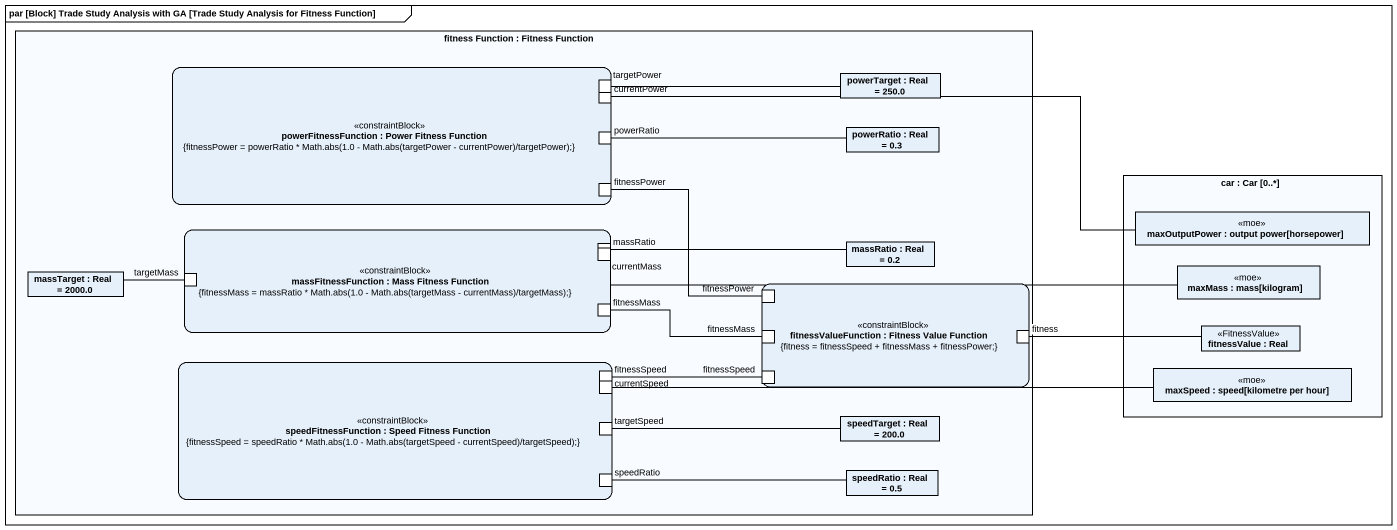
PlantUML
@startuml
mainframe par [Block] Trade Study Analysis with GA [Trade Study Analysis for Fitness Function]
rectangle "fitness Function : Fitness Function" as fitness_Function {
  rectangle "powerFitnessFunction : Power Fitness Function\n{fitnessPower = powerRatio * Math.abs(1.0 - Math.abs(targetPower - currentPower)/targetPower);}" as powerFitnessFunction <<constraintBlock>> {
    port currentPower
    port targetPower
    port powerRatio
    port fitnessPower
  }
  rectangle "powerTarget : Real = 250.0" as powerTarget
  rectangle "powerRatio : Real = 0.3" as powerRatio_2
  rectangle "massFitnessFunction : Mass Fitness Function\n{fitnessMass = massRatio * Math.abs(1.0 - Math.abs(targetMass - currentMass)/targetMass);}" as massFitnessFunction <<constraintBlock>> {
    port massRatio
    port currentMass
    port targetMass
    port fitnessMass
  }
  rectangle "massTarget : Real = 2000.0" as massTarget
  rectangle "massRatio : Real = 0.2" as massRatio_2
  rectangle "fitnessValueFunction : Fitness Value Function\n{fitness = fitnessSpeed + fitnessMass + fitnessPower;}" as fitnessValueFunction <<constraintBlock>> {
    port "fitnessPower" as fitnessPower_2
    port "fitnessMass" as fitnessMass_2
    port fitness
    port "fitnessSpeed" as fitnessSpeed_2
  }
  rectangle "speedFitnessFunction : Speed Fitness Function\n{fitnessSpeed = speedRatio * Math.abs(1.0 - Math.abs(targetSpeed - currentSpeed)/targetSpeed);}" as speedFitnessFunction <<constraintBlock>> {
    port fitnessSpeed
    port currentSpeed
    port targetSpeed
    port speedRatio
  }
  rectangle "speedTarget : Real = 200.0" as speedTarget
  rectangle "speedRatio : Real = 0.5" as speedRatio_2
}
rectangle "car : Car [0..*]" as car {
  rectangle "maxOutputPower : output power[horsepower]" as maxOutputPower <<moe>>
  rectangle "maxMass : mass[kilogram]" as maxMass <<moe>>
  rectangle "fitnessValue : Real" as fitnessValue <<FitnessValue>>
  rectangle "maxSpeed : speed[kilometre per hour]" as maxSpeed <<moe>>
}
currentPower -right- maxOutputPower
targetPower -right- powerTarget
powerRatio -right- powerRatio_2
fitnessPower -- fitnessPower_2
massTarget -right- targetMass
massRatio -right- massRatio_2
currentMass -right- maxMass
fitnessMass -right- fitnessMass_2
fitness -right- fitnessValue
fitnessSpeed -right- fitnessSpeed_2
currentSpeed -right- maxSpeed
targetSpeed -right- speedTarget
speedRatio -right- speedRatio_2
@enduml
